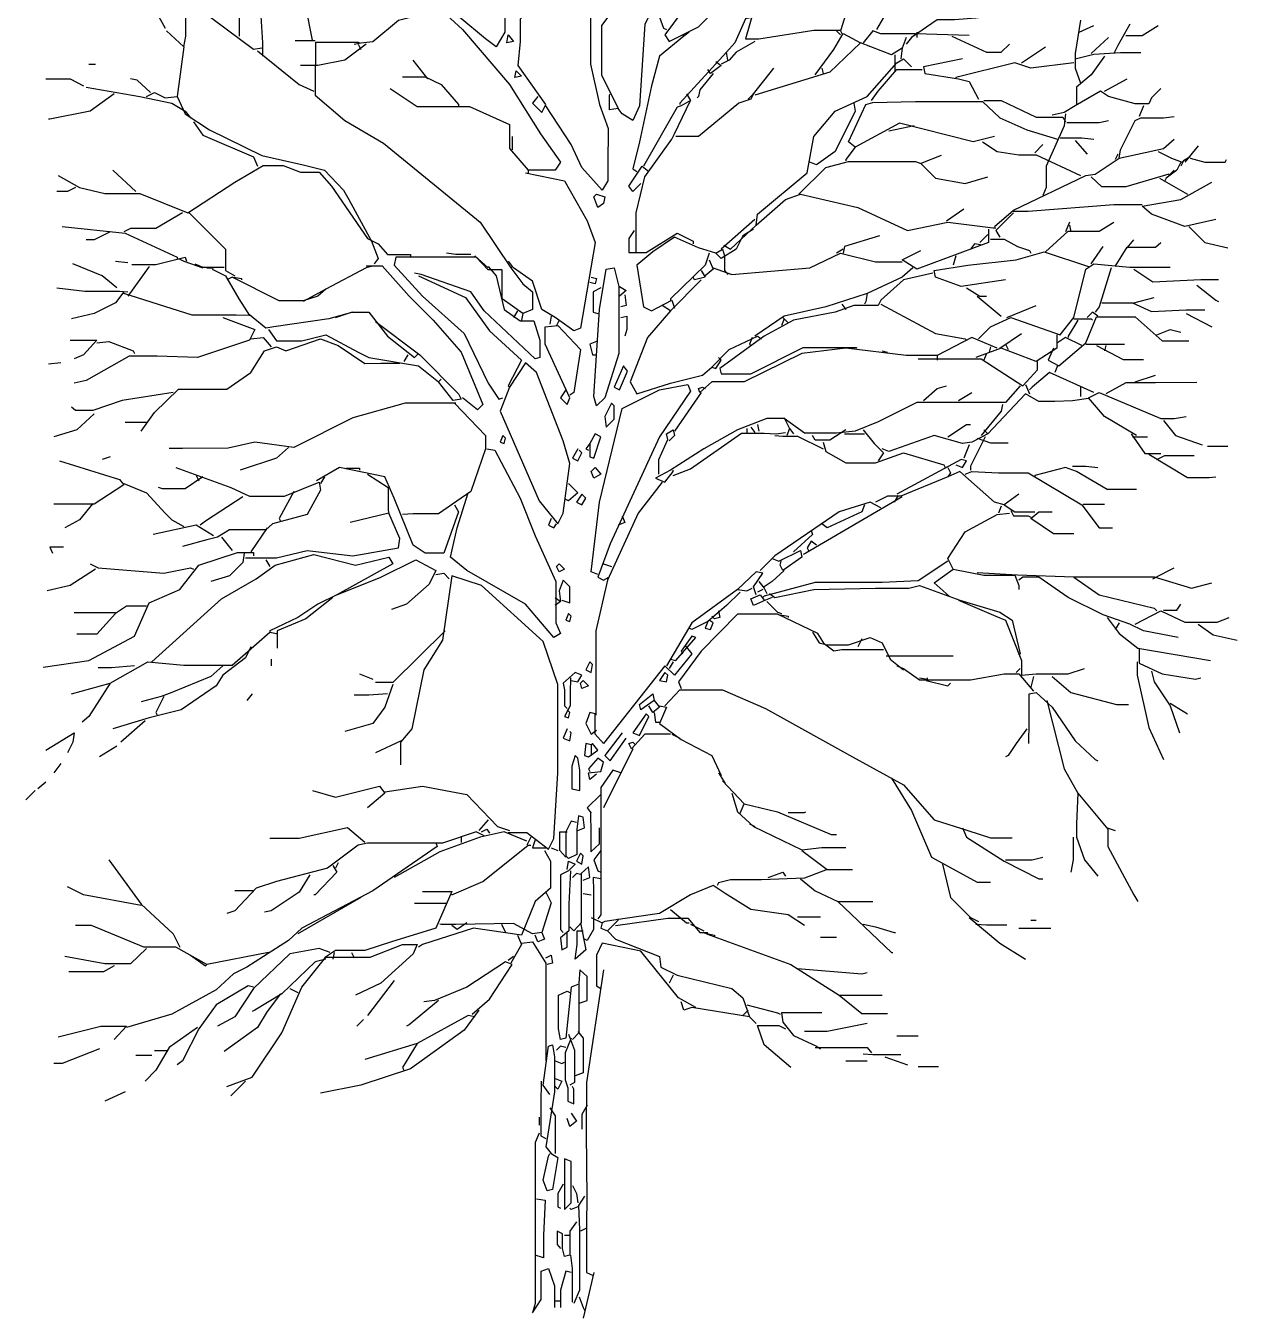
# Model space of a CAD drawing. Header units: millimetres. Extents: x -10794 to 121495, y 177957 to 264658.
# Drawn here: x 14128 to 22459, y 246877 to 255768 of the extents above; entities that cross this region are included whole.
import ezdxf

# ---------------------------------------------------------------- set-up
doc = ezdxf.new("R2010")
doc.units = ezdxf.units.MM

# ---------------------------------------------------------------- blocks, each defined once
blk = doc.blocks.new('A$C3F7529CC')
at = {"linetype": 'Continuous'}
for points in [[(2875.4, 10773.5), (2986, 10727.4), (3202.6, 10275.8), (3202.6, 9990.1), (3299.3, 9732.1), (3294.7, 9225.2), (3294.7, 8847.4), (3234.8, 8746), (3161.1, 8801.3), (2986, 8948.7), (2829.3, 9077.8), (2755.6, 9160.7), (2589.7, 9262.1), (2479.1, 9317.4), (2322.4, 9464.8), (2276.4, 9593.9), (2285.6, 9603.1)], [(5363.7, 9676.8), (5336.1, 9593.9), (5243.9, 9455.6), (5013.5, 9501.7), (4626.4, 9142.3), (4396, 8828.9), (4423.7, 8782.9), (4626.4, 8884.2), (4746.2, 9004), (4847.6, 9059.3), (4847.6, 9068.5)], [(4257.8, 9381.9), (4064.3, 9031.7), (3958.3, 8893.4), (3958.3, 8552.5), (4073.5, 8322.1)], [(6506.5, 9335.8), (6377.5, 9234.4), (6101, 9142.3), (5944.3, 9096.2), (5760, 9040.9), (5280.8, 9137.7), (5124.1, 9137.7), (5078, 9123.8), (5013.5, 9022.5), (4949, 8801.3), (5041.2, 8801.3), (5419, 8861.2), (5603.3, 8861.2)], [(1852.4, 9308.2), (1778.7, 9294.3), (1594.4, 9294.3), (1502.2, 9243.7), (1470, 9179.1), (1467.7, 8976.4), (1467.7, 8819.7)], [(1889.3, 9206.8), (1741.8, 9266.7), (1566.7, 9266.7), (1612.8, 8994.8), (1626.6, 8773.6), (1626.6, 8681.5)], [(4469.8, 9262.1), (4460.6, 9179.1), (4350, 8976.4), (4386.8, 8875), (4405.3, 8865.8)], [(7050.2, 9262.1), (6995, 9105.4), (6718.5, 8967.2), (6534.2, 8944.1), (6386.7, 8932.6), (6266.9, 8932.6), (6091.8, 8810.5), (6054.9, 8764.4)], [(1972.2, 8792.1), (1926.1, 9022.5), (1889.3, 9188.4), (1916.9, 9216), (2248.7, 9137.7), (2672.6, 9137.7), (2801.7, 9022.5), (2801.7, 8976.4)], [(3520.5, 8405), (3483.7, 8358.9), (3548.2, 8294.4), (3575.8, 8349.7), (3386.9, 8617), (3403, 8782.9), (3403, 8939.5), (3548.2, 9077.8), (3861.5, 9197.6), (3884.6, 9123.8), (3884.6, 8626.2), (3944.5, 8349.7), (4004.4, 8183.8), (4002.1, 7935), (4002.1, 7824.4), (3962.9, 7759.9), (3824.7, 7916.5), (3750.9, 8073.2), (3575.8, 8340.5)], [(4405.3, 9197.6), (4257.8, 8902.7), (4220.9, 8340.5), (4174.9, 8239.1), (4101.1, 8285.2), (4073.5, 8322.1), (4013.6, 8312.8), (4013.6, 8414.2), (4018.2, 8423.4)], [(967.7, 8856.6), (1087.5, 8746), (1101.3, 8819.7), (1101.3, 9013.3)], [(1622, 8736.8), (1566.7, 8727.6), (1207.3, 8994.8), (1152, 9022.5)], [(5667.8, 9059.3), (5603.3, 8856.6), (5612.6, 8838.1)], [(912.4, 8958), (958.5, 8875)], [(2257.9, 8764.4), (2304, 8773.6), (2387, 8782.9), (2562.1, 8930.3), (2709.5, 8967.2), (2893.8, 8967.2), (3004.4, 8865.8), (3327, 8487.9), (3539, 8146.9), (3677.2, 7953.4), (3640.3, 7898.1), (3456, 7898.1), (3456, 7879.7)], [(4995.1, 8948.7), (4949, 8939.5), (4875.3, 8773.6), (4820, 8709.1)], [(5852.2, 8865.8), (5916.7, 8976.4)], [(7253, 8930.3), (7216.1, 8699.9), (7216.1, 8598.5), (7253, 8497.2)], [(7243.8, 8847.4), (7345.2, 8893.4)], [(7594, 8902.7), (7511, 8755.2), (7483.4, 8699.9)], [(7566.3, 8824.3), (7676.9, 8824.3), (7787.5, 8893.4)], [(3317.8, 8828.9), (3354.6, 8782.9), (3308.5, 8773.6), (3317.8, 8828.9)], [(4525.1, 8819.7), (4359.2, 8681.5), (4303.9, 8478.7), (4220.9, 8091.7), (4174.9, 7907.3), (4202.5, 7888.9)], [(4561.9, 8847.4), (4525.1, 8819.7), (4515.9, 8828.9)], [(5428.2, 8552.5), (5557.3, 8727.6), (5621.8, 8838.1), (5741.6, 8773.6), (5529.6, 8570.9), (5013.5, 8414.2)], [(5575.7, 8856.6), (5603.3, 8828.9)], [(6054.9, 8810.5), (6027.3, 8736.8), (5953.5, 8690.7), (5741.6, 8773.6)], [(6488.1, 8824.3), (6119.4, 8835.8), (5879.8, 8835.8), (5824.5, 8856.6), (5760, 8773.6)], [(6128.6, 8847.4), (6128.6, 8810.5)], [(6368.3, 8819.7), (6607.9, 8709.1), (6709.3, 8709.1), (6764.5, 8764.4)], [(7326.7, 8699.9), (7446.5, 8810.5)], [(1087.5, 8746), (1041.4, 8405), (1096.7, 8285.2), (1262.6, 8174.6), (1622, 7999.5), (1907.7, 7935), (2055.2, 7898.1), (2184.2, 7759.9), (2221.1, 7695.4), (2377.7, 7409.7), (2423.8, 7289.9), (2396.2, 7253)], [(1594.4, 8718.3), (1880.1, 8487.9), (1981.4, 8441.9)], [(1990.7, 8787.5), (1852.4, 8787.5)], [(2340.9, 8764.4), (2193.4, 8653.8), (2009.1, 8617), (1889.3, 8617)], [(1995.3, 8617), (1995.3, 8778.2), (2285.6, 8778.2), (2294.8, 8773.6)], [(2285.6, 8764.4), (2304, 8727.6)], [(5013.5, 8782.9), (4884.5, 8709.1), (4838.4, 8653.8), (4783.1, 8626.2)], [(6027.3, 8736.8), (6018.1, 8663)], [(6847.5, 8635.4), (7013.4, 8746)], [(433.2, 8626.2), (479.2, 8626.2)], [(2764.8, 8524.8), (2663.4, 8653.8)], [(4829.2, 8653.8), (4820, 8709.1), (4497.4, 8358.9), (4497.4, 8349.7)], [(4746.2, 8644.6), (4783.1, 8617), (4709.4, 8561.7), (4690.9, 8589.3)], [(4801.5, 7382), (4847.6, 7354.4), (5022.7, 7520.3), (5032, 7594), (5372.9, 7879.7), (5419, 8128.5), (5566.5, 8303.6), (5787.7, 8405), (5990.4, 8635.4), (6036.5, 8663), (6091.8, 8607.7)], [(5976.6, 8690.7), (5976.6, 8580.1)], [(6442, 8663), (6174.7, 8607.7), (6183.9, 8561.7), (6414.4, 8524.8), (6488.1, 8506.4), (6552.6, 8386.6)], [(7206.9, 8635.4), (6912, 8598.5), (6801.4, 8635.4), (6395.9, 8534), (6395.9, 8524.8)], [(7216.1, 8663), (7345.2, 8695.3), (7529.5, 8706.8), (7667.7, 8706.8)], [(7418.9, 8681.5), (7326.7, 8552.5), (7225.4, 8469.5), (7225.4, 8349.7), (7216.1, 8340.5)], [(1990.7, 8617), (1990.7, 8414.2), (2193.4, 8239.1), (2460.7, 8082.4), (3124.2, 7538.7), (3336.2, 7225.3), (3419.1, 7114.8), (3483.7, 7059.5), (3483.7, 6939.7), (3419.1, 6912), (3276.3, 7013.4), (3276.3, 7211.5), (3179.5, 7211.5), (3096.6, 7299.1), (2543.6, 7299.1), (2534.4, 7243.8), (2727.9, 7031.8), (3013.6, 6773.8), (3179.5, 6432.8), (3253.3, 6322.2), (3280.9, 6331.4)], [(2589.7, 8538.6), (2746.4, 8538.6), (2857, 8487.9), (2976.8, 8349.7), (2976.8, 8340.5)], [(3373.1, 8580.1), (3409.9, 8543.2), (3363.8, 8534), (3373.1, 8580.1)], [(4727.8, 8561.7), (4635.7, 8451.1), (4626.4, 8405), (4617.2, 8395.8)], [(5142.5, 8598.5), (4995.1, 8414.2), (4967.4, 8386.6)], [(5474.3, 8598.5), (5483.5, 8561.7)], [(5815.3, 8377.3), (5861.4, 8441.9), (5990.4, 8589.3), (6137.9, 8589.3), (6165.5, 8589.3)], [(138.2, 8524.8), (304.1, 8524.8), (396.3, 8478.7)], [(414.7, 8469.5), (783.4, 8405), (1004.6, 8358.9), (1096.7, 8303.6), (1133.6, 8257.5)], [(857.1, 8432.6), (764.9, 8515.6), (718.9, 8524.8)], [(2506.8, 8460.3), (2691.1, 8335.9), (3050.5, 8335.9), (3327, 8211.5), (3327, 8045.6), (3456, 7898.1)], [(7806, 8460.3), (7741.4, 8395.8), (7723, 8354.3), (7630.9, 8354.3), (7446.5, 8405), (7391.2, 8441.9), (7216.1, 8340.5), (7142.4, 8294.4), (7059.5, 8276)], [(7418.9, 8441.9), (7575.6, 8524.8)], [(608.3, 8423.4), (442.4, 8303.6), (165.9, 8248.3), (156.7, 8248.3)], [(829.4, 8405), (884.8, 8432.6), (958.5, 8395.8), (1041.4, 8405)], [(4197.9, 7326.7), (4197.9, 7603.2), (4257.8, 7852), (4442.1, 8110.1), (4460.6, 8146.9), (4571.1, 8377.3), (4506.6, 8340.5), (4479, 8331.3), (4248.6, 7925.8)], [(5004.3, 8423.4), (4985.9, 8386.6), (4902.9, 8358.9), (4626.4, 8128.5), (4469.8, 8128.5)], [(4543.5, 8423.4), (4571.1, 8377.3)], [(5695.5, 8358.9), (5704.7, 8303.6), (5566.5, 8027.1), (5437.4, 7935), (5391.4, 7953.4)], [(6663.2, 8128.5), (6515.7, 8091.7), (6008.8, 8220.7), (5704.7, 8054.8), (5658.6, 8091.7), (5778.4, 8349.7), (5824.5, 8363.5), (6119.4, 8370.4), (6580.2, 8370.4), (6700, 8257.5), (6884.4, 8174.6), (7096.3, 8110.1)], [(6589.5, 8377.3), (6709.3, 8377.3), (6948.9, 8262.1), (7133.2, 8262.1), (7151.6, 8229.9)], [(7151.6, 8285.2), (7142.4, 8202.2), (7018, 7925.8), (7018, 7778.3), (6995, 7723)], [(7686.2, 8340.5), (7658.5, 8266.8)], [(1152, 8229.9), (1216.5, 8137.7), (1566.7, 7990.3), (1594.4, 7925.8)], [(6110.2, 8202.2), (5935.1, 8165.4)], [(7160.8, 8225.3), (7382, 8225.3), (7446.5, 8239.1)], [(7520.3, 7981.1), (7529.5, 8036.4), (7630.9, 8239.1), (7667.7, 8257.5), (7824.4, 8257.5), (7898.1, 8266.8)], [(3345.4, 8128.5), (3345.4, 8036.4)], [(6580.2, 8091.7), (6681.6, 8027.1), (6829.1, 8004.1), (6948.9, 8004.1), (7253, 7861.3)], [(6663.2, 7511), (6792.2, 7621.6), (7289.9, 7861.3), (7354.4, 7870.5), (7520.3, 7981.1), (7824.4, 8045.6), (7898.1, 8110.1)], [(7114.8, 8119.3), (7262.2, 8119.3), (7345.2, 8110.1)], [(7216.1, 8100.9), (7299.1, 8008.7)], [(5704.7, 8054.8), (5640.2, 7971.8), (5640.2, 7962.6)], [(6939.7, 8017.9), (6995, 8073.2)], [(7511, 8008.7), (7492.6, 7971.8)], [(7787.5, 8027.1), (7879.7, 7981.1), (7953.4, 7953.4), (7962.6, 7962.6)], [(8064, 8064), (7971.9, 7953.4)], [(221.2, 7861.3), (368.7, 7778.3), (543.7, 7736.8), (783.4, 7736.8), (1115.1, 7603.2), (1437.7, 7815.2), (1631.2, 7930.4), (1769.5, 7930.4), (1889.3, 7884.3), (2018.3, 7884.3), (2101.3, 7787.5), (2350.1, 7428.1), (2423.8, 7391.2), (2488.3, 7317.5), (2645, 7317.5), (2645, 7299.1)], [(4230.2, 7806), (4174.9, 7750.7), (4147.2, 7787.5), (4239.4, 7925.8), (4285.4, 7888.9)], [(5317.6, 7732.2), (5502, 7916.5), (5658.6, 7958), (6119.4, 7958), (6156.3, 7944.2)], [(6294.5, 7999.5), (6156.3, 7944.2), (6257.7, 7842.8), (6460.4, 7806), (6617.1, 7852)], [(7944.2, 7953.4), (7916.6, 7898.1), (7842.8, 7842.8), (7833.6, 7824.4)], [(8008.7, 7990.3), (7962.6, 7962.6), (7944.2, 7925.8)], [(8008.7, 7981.1), (8110.1, 7953.4), (8248.3, 7953.4), (8257.5, 7971.8)], [(755.7, 7750.7), (599, 7898.1)], [(3437.6, 7879.7), (3704.8, 7824.4), (3861.5, 7547.9), (3916.8, 7400.5), (3815.4, 6810.6), (3769.4, 6792.2), (3640.3, 6884.4), (3548.2, 6939.7), (3483.7, 7133.2), (3354.6, 7225.3), (3345.4, 7234.6)], [(7861.3, 7870.5), (7566.3, 7782.9), (7400.5, 7782.9), (7326.7, 7852)], [(7796.8, 7842.8), (7990.3, 7732.2)], [(7898.1, 7898.1), (7861.3, 7861.3)], [(341, 7778.3), (285.7, 7750.7), (212, 7750.7)], [(8183.8, 7557.1), (7971.9, 7511), (7741.4, 7594), (7676.9, 7649.3), (7944.2, 7695.4), (8156.2, 7815.2)], [(3926, 7732.2), (3981.3, 7713.8), (3972.1, 7667.7), (3935.2, 7640.1), (3907.6, 7713.8), (3926, 7732.2)], [(5022.7, 7520.3), (5225.5, 7695.4), (5326.9, 7732.2), (5723.2, 7640.1), (6064.1, 7483.4), (6340.6, 7538.7), (6654, 7501.8), (6672.4, 7501.8)], [(7676.9, 7658.5), (7483.4, 7658.5), (6893.6, 7612.4), (6783, 7612.4)], [(1078.3, 7603.2), (894, 7497.2), (718.9, 7497.2), (672.8, 7474.2)], [(1124.4, 7603.2), (1373.2, 7354.4), (1373.2, 7206.9), (1437.7, 7170.1)], [(5013.5, 7557.1), (4783.1, 7354.4)], [(6331.4, 7547.9), (6451.2, 7630.9)], [(6792.2, 7603.2), (6672.4, 7483.4), (6700, 7437.3)], [(248.8, 7511), (682, 7465), (1041.4, 7299.1), (1041.4, 7289.9)], [(580.6, 7474.2), (470, 7418.9), (414.7, 7418.9)], [(4184.1, 7483.4), (4147.2, 7428.1), (4147.2, 7331.3), (4267, 7331.3), (4479, 7465), (4589.6, 7409.7), (4589.6, 7391.2)], [(5004.3, 7492.6), (4930.6, 7446.5), (4884.5, 7354.4), (4783.1, 7289.9), (4746.2, 7326.7), (4792.3, 7354.4), (4806.2, 7308.3), (4806.2, 7206.9), (4829.2, 7179.3)], [(6621.7, 7492.6), (6621.7, 7400.5), (6128.6, 7216.1), (6027.3, 7280.6), (6156.3, 7345.2)], [(7013.4, 7335.9), (7170.1, 7478.8), (7382, 7478.8), (7483.4, 7538.7)], [(7179.3, 7538.7), (7151.6, 7474.2)], [(7179.3, 7520.3), (7188.5, 7474.2)], [(7999.5, 7511), (8110.1, 7400.5), (8266.8, 7363.6)], [(4746.2, 7326.7), (4626.4, 7363.6), (4460.6, 7437.3), (4313.1, 7335.9), (4202.5, 7243.8), (4248.6, 6958.1), (4303.9, 6930.4), (4442.1, 7004.2), (4460.6, 6948.9)], [(5870.6, 7446.5), (5631, 7372.8), (5621.8, 7326.7)], [(6580.2, 7382), (6524.9, 7391.2), (6497.3, 7354.4)], [(6617.1, 7455.7), (6561.8, 7400.5)], [(6635.5, 7423.5), (6727.7, 7423.5), (6819.8, 7372.8), (6902.8, 7345.2), (6912, 7326.7)], [(7492.6, 7234.6), (7575.6, 7368.2), (7769.1, 7368.2), (7806, 7400.5)], [(7575.6, 7363.6), (7621.6, 7418.9)], [(728.1, 7248.4), (894, 7248.4), (1096.7, 7299.1), (1105.9, 7271.4)], [(3059.7, 7317.5), (2958.4, 7317.5), (2893.8, 7326.7)], [(3087.4, 7308.3), (3179.5, 7225.3)], [(4700.2, 7326.7), (4672.5, 7243.8), (4432.9, 7013.4), (4432.9, 7004.2)], [(4727.8, 7225.3), (4856.8, 7179.3), (5391.4, 7225.3), (5603.3, 7326.7), (5843, 7266.8), (6027.3, 7266.8)], [(5621.8, 7354.4), (5575.7, 7326.7)], [(6736.9, 7142.4), (6432.8, 7096.3), (6257.7, 7160.8), (6248.5, 7206.9), (6478.9, 7243.8), (6810.6, 7280.6), (7004.2, 7335.9), (7308.3, 7234.6)], [(6395.9, 7308.3), (6377.5, 7243.8)], [(7326.7, 7253), (7409.7, 7372.8)], [(626.7, 7087.1), (525.3, 7170.1), (322.6, 7253)], [(617.5, 7271.4), (700.4, 7262.2)], [(1281, 7216.1), (1373.2, 7170.1), (1465.4, 7013.4), (1539.1, 6898.2), (1446.9, 6900.5), (1142.8, 6900.5), (672.8, 7050.2)], [(847.9, 7234.6), (700.4, 7031.8)], [(1050.6, 7289.9), (1087.5, 7271.4), (1216.5, 7225.3)], [(1161.2, 7253), (1216.5, 7230), (1364, 7230)], [(1244.2, 7225.3), (1290.2, 7225.3)], [(2377.7, 7234.6), (2340.9, 7225.3), (2064.4, 7077.9), (1907.7, 6994.9)], [(2340.9, 7239.2), (2451.5, 7239.2), (2635.8, 7031.8), (2801.7, 6865.9), (2995.2, 6644.7), (3142.7, 6285.3), (3105.8, 6248.5), (3004.4, 6331.4)], [(3179.5, 7234.6), (3234.8, 7170.1), (3290.1, 6939.7), (3400.7, 6861.3), (3492.9, 6861.3), (3534.3, 6727.7), (3534.3, 6607.9), (3502.1, 6598.7), (3151.9, 6930.4), (3059.7, 7059.5), (2718.7, 7179.3), (2672.6, 7188.5)], [(3317.8, 7271.4), (3345.4, 7234.6), (3336.2, 7225.3)], [(4078.1, 7096.3), (4078.1, 6635.5), (3981.3, 6331.4), (3926, 6276.1), (3907.6, 6340.6), (3944.5, 6939.7), (3990.5, 7216.1), (4045.8, 7225.3), (4078.1, 7096.3)], [(4644.9, 7206.9), (4672.5, 7160.8), (4598.8, 7142.4), (4589.6, 7160.8)], [(4700.2, 7280.6), (4727.8, 7216.1), (4672.5, 7170.1)], [(6101, 7225.3), (6027.3, 7160.8), (5787.7, 7050.2), (5778.4, 6994.9), (5769.2, 6976.5)], [(6552.6, 6736.9), (6635.5, 6819.8), (6773.8, 6884.4), (7114.8, 6764.5), (7206.9, 6884.4), (7289.9, 7216.1), (7345.2, 7253), (7594, 7230), (7870.5, 7230)], [(7465, 7225.3), (7382, 6958.1), (7354.4, 6921.2)], [(7621.6, 7216.1), (7750.7, 7128.6), (8082.4, 7144.7), (8202.2, 7144.7)], [(2064.4, 7077.9), (2009.1, 7031.8), (1907.7, 6999.6), (1741.8, 6999.6), (1419.3, 7160.8), (1382.4, 7142.4)], [(1428.5, 7160.8), (1483.8, 7151.6), (1483.8, 7142.4)], [(2700.3, 7170.1), (3022.9, 7022.6), (3188.7, 6792.2), (3409.9, 6589.4), (3317.8, 6414.3), (3327, 6405.1)], [(3889.2, 7160.8), (3926, 7151.6), (3916.8, 7114.8), (3879.9, 7124)], [(4644.9, 7142.4), (4432.9, 6930.4), (4377.6, 6967.3)], [(6239.2, 7188.5), (6036.5, 7142.4), (5879.8, 7004.2), (5861.4, 6967.3), (5695.5, 6967.3), (5566.5, 6921.2), (5280.8, 6865.9), (5078, 6755.3), (4773.9, 6534.1), (4783.1, 6497.3), (4985.9, 6497.3), (5345.3, 6677), (5713.9, 6677), (5713.9, 6672.4)], [(212, 7087.1), (405.5, 7064.1), (645.1, 7064.1), (700.4, 7059.5)], [(672.8, 7059.5), (617.5, 6985.7), (470, 6912), (313.4, 6875.1)], [(3953.7, 7087.1), (3903, 7059.5), (3903, 6921.2), (3935.2, 6912)], [(4082.7, 7096.3), (4128.8, 7068.7), (4082.7, 7031.8)], [(4119.6, 7041), (4128.8, 6967.3), (4091.9, 6958.1)], [(5787.7, 7050.2), (5502, 6958.1), (5216.3, 6893.6), (5013.5, 6755.3)], [(6469.6, 7087.1), (6561.8, 7031.8), (6607.9, 7031.8)], [(6543.4, 7031.8), (6709.3, 6893.6)], [(8054.8, 7105.5), (8183.8, 7004.2), (8202.2, 6994.9)], [(5612.6, 6976.5), (5640.2, 6939.7)], [(5879.8, 6976.5), (6257.7, 6773.8), (6460.4, 6736.9), (6469.6, 6727.7)], [(6746.1, 6884.4), (6948.9, 6967.3)], [(7400.5, 6985.7), (7612.4, 6985.7), (7741.4, 6925.8), (7981.1, 6937.3), (8110.1, 6937.3)], [(7621.6, 6985.7), (7759.9, 7022.6)], [(1354.8, 6884.4), (1576, 6801.4), (1539.1, 6727.7), (1179.7, 6607.9), (903.2, 6617.1), (709.6, 6617.1), (414.7, 6451.2), (331.8, 6432.8)], [(2248.7, 6921.2), (2082.8, 6875.1), (1705, 6819.8), (1649.7, 6810.6), (1539.1, 6902.8)], [(2128.9, 6884.4), (2239.5, 6921.2), (2359.3, 6921.2), (2488.3, 6755.3), (2672.6, 6607.9), (2700.3, 6635.5)], [(2405.4, 6856.7), (2709.5, 6626.3), (2976.8, 6359), (2995.2, 6322.2), (2939.9, 6313), (2838.5, 6442), (2857, 6460.4)], [(3382.3, 6930.4), (3354.6, 6884.4)], [(3419.1, 6912), (3409.9, 6865.9)], [(3612.7, 6893.6), (3603.5, 6838.3)], [(3668, 6865.9), (3649.6, 6829.1)], [(4091.9, 6884.4), (4133.4, 6893.6), (4133.4, 6801.4), (4119.6, 6755.3)], [(4432.9, 6930.4), (4276.2, 6746.1), (4156.4, 6442), (4202.5, 6359), (4432.9, 6432.8), (4654.1, 6488.1), (4718.6, 6543.4), (4746.2, 6534.1), (4783.1, 6589.4), (4764.7, 6607.9)], [(5216.3, 6875.1), (5197.8, 6829.1)], [(5207.1, 6884.4), (5243.9, 6847.5)], [(7068.7, 6672.4), (7031.8, 6589.4), (7105.6, 6552.6), (7289.9, 6709.3), (7363.6, 6889), (7630.9, 6889), (7815.2, 6723.1), (7999.5, 6723.1)], [(7234.6, 6865.9), (7170.1, 6755.3), (7170.1, 6746.1)], [(7206.9, 6875.1), (7326.7, 6875.1), (7335.9, 6865.9)], [(7372.8, 6893.6), (7335.9, 6921.2), (7299.1, 6884.4)], [(7981.1, 6912), (8156.2, 6819.8)], [(1668.1, 6801.4), (1723.4, 6723.1), (1898.5, 6723.1), (2064.4, 6764.5), (2285.6, 6644.7), (2359.3, 6607.9), (2700.3, 6552.6), (2838.5, 6442)], [(3714.1, 6386.7), (3677.2, 6331.4), (3723.3, 6285.3), (3741.7, 6331.4), (3571.2, 6700), (3571.2, 6819.8), (3658.8, 6829.1), (3815.4, 6663.2), (3769.4, 6368.3), (3741.7, 6349.8)], [(7091.7, 6764.5), (7091.7, 6672.4), (6948.9, 6580.2), (6709.3, 6672.4), (6534.2, 6607.9)], [(6700, 6672.4), (6847.5, 6773.8)], [(7778.3, 6764.5), (7870.5, 6801.4), (7944.2, 6783)], [(304.1, 6727.7), (488.5, 6727.7), (396.3, 6626.3), (331.8, 6598.7)], [(488.5, 6709.3), (571.4, 6718.5), (737.3, 6654), (746.5, 6635.5)], [(792.6, 6101), (884.8, 6230), (1050.6, 6391.3), (1382.4, 6391.3), (1548.3, 6506.5), (1640.5, 6654), (1723.4, 6681.6), (1787.9, 6654), (2027.5, 6736.9), (2147.3, 6690.8), (2331.7, 6566.4), (2442.3, 6568.7), (2571.3, 6568.7)], [(1548.3, 6736.9), (1631.2, 6746.1), (1686.5, 6681.6)], [(3926, 6718.5), (3879.9, 6700), (3898.4, 6626.3), (3926, 6626.3)], [(6681.6, 6672.4), (6506.5, 6746.1), (6266.9, 6621.7), (6054.9, 6621.7), (5640.2, 6672.4), (5336.1, 6635.5), (4939.8, 6442), (4718.6, 6442), (4635.7, 6368.3), (4626.4, 6395.9), (4654.1, 6405.1), (4672.5, 6395.9)], [(4718.6, 6543.4), (4838.4, 6663.2), (5032, 6755.3), (5059.6, 6736.9)], [(4995.1, 6746.1), (4976.6, 6700), (4985.9, 6690.8)], [(6635.5, 6681.6), (6626.3, 6644.7)], [(6736.9, 6700), (6755.3, 6663.2)], [(7262.2, 6690.8), (7151.6, 6746.1), (7096.3, 6709.3)], [(7289.9, 6700), (7492.6, 6700), (7557.1, 6700)], [(7363.6, 6690.8), (7547.9, 6594.1), (7686.2, 6594.1)], [(7428.1, 6690.8), (7418.9, 6654)], [(2626.6, 6626.3), (2598.9, 6580.2)], [(5889, 6654), (5925.9, 6644.7)], [(6137.9, 6598.7), (6340.6, 6598.7), (6571, 6598.7), (6856.7, 6414.3), (6958.1, 6524.9), (6958.1, 6580.2)], [(6266.9, 6626.3), (6266.9, 6589.4)], [(6607.9, 6635.5), (6589.5, 6589.4)], [(239.6, 6571), (156.7, 6561.8)], [(3327, 6405.1), (3262.5, 6239.2), (3529.7, 5621.8), (3658.8, 5465.1), (3695.6, 5538.8), (3741.7, 5879.8), (3695.6, 6036.5), (3511.3, 6506.5), (3437.6, 6571), (3327, 6405.1)], [(4110.3, 6552.6), (4045.8, 6405.1), (4082.7, 6386.7), (4138, 6515.7), (4110.3, 6552.6)], [(7345.2, 6368.3), (7041, 6506.5), (6921.2, 6405.1), (6902.8, 6386.7)], [(7096.3, 6552.6), (7077.9, 6506.5)], [(3935.2, 5114.9), (3889.2, 5133.3), (3944.5, 5612.5), (4101.1, 6257.7), (4359.2, 6386.7), (4552.7, 6423.6), (4571.1, 6377.5), (4359.2, 6064.1), (4018.2, 5326.9), (3935.2, 5096.5), (3972.1, 5078), (4009, 5096.5)], [(6838.3, 6414.3), (6736.9, 6299.1), (6128.6, 6299.1), (5861.4, 6165.5), (5704.7, 6101), (5575.7, 6087.2), (5354.5, 6087.2), (5216.3, 6188.5), (5096.5, 6188.5), (4893.7, 6110.2), (4663.3, 5981.2), (4432.9, 5833.7), (4331.5, 5778.4), (4396, 5750.8), (4451.3, 5824.5), (4451.3, 5833.7)], [(6174.7, 6313), (6266.9, 6395.9), (6331.4, 6414.3)], [(6875.1, 6423.6), (6902.8, 6359)], [(7253, 6405.1), (7253, 6340.6)], [(8054.8, 6437.4), (7769.1, 6435.1), (7566.3, 6435.1), (7428.1, 6359)], [(7630.9, 6442), (7769.1, 6488.1)], [(1013.8, 6368.3), (663.6, 6313), (460.8, 6243.8), (341, 6243.8), (313.4, 6266.9)], [(4644.9, 6368.3), (4460.6, 6101)], [(6414.4, 6313), (6506.5, 6368.3)], [(7308.3, 6326.8), (7197.7, 6310.7), (7077.9, 6307.2), (6967.3, 6307.2), (6875.1, 6359), (6617.1, 6082.6), (6589.5, 6110.2)], [(7640.1, 6073.3), (7418.9, 6202.4), (7308.3, 6331.4), (7382, 6368.3), (7806, 6188.5), (7898.1, 6188.5), (7981.1, 6202.4)], [(2958.4, 6294.5), (2608.1, 6294.5), (2248.7, 6193.2), (1843.2, 5990.4), (1576, 6027.3), (1391.6, 5985.8), (1078.3, 5983.5), (986.1, 5983.5)], [(2949.1, 6294.5), (3161.1, 6073.3), (3161.1, 5981.2), (3059.7, 5686.3), (2838.5, 5534.2), (2663.4, 5534.2), (2589.7, 5529.6)], [(4027.4, 6294.5), (3981.3, 6202.4), (3990.5, 6128.6), (4045.8, 6183.9), (4045.8, 6276.1), (4027.4, 6294.5)], [(6718.5, 6285.3), (6709.3, 6239.2), (6571, 6073.3)], [(470, 6220.8), (350.2, 6110.2), (193.6, 6064.1)], [(829.4, 6160.9), (682, 6160.9)], [(5032, 6147.1), (5041.2, 6101)], [(5216.3, 6193.2), (5253.1, 6119.4), (5234.7, 6073.3)], [(6340.6, 6064.1), (6469.6, 6147.1), (6497.3, 6147.1)], [(7824.4, 6174.7), (7907.3, 6073.3), (8091.7, 6008.8)], [(3280.9, 6073.3), (3262.5, 6027.3), (3290.1, 6018.1), (3299.3, 6054.9), (3280.9, 6073.3)], [(3879.9, 6018.1), (3879.9, 5925.9), (3907.6, 5916.7), (3953.7, 6064.1), (3916.8, 6082.6), (3879.9, 6018.1)], [(4354.6, 5806.1), (4354.6, 5907.5), (4414.5, 6045.7), (4405.3, 6082.6), (4451.3, 6110.2), (4460.6, 6073.3), (4423.7, 6036.5)], [(4451.3, 5796.9), (4571.1, 5842.9), (4921.4, 6087.2), (5078, 6087.2), (5161, 6082.6), (5225.5, 6091.8)], [(4958.2, 6119.4), (4958.2, 6082.6)], [(4985.9, 6128.6), (5013.5, 6091.8)], [(5151.8, 6073.3), (5207.1, 6068.7), (5308.4, 6068.7), (5483.5, 5981.2)], [(5253.1, 6119.4), (5280.8, 6082.6)], [(5640.2, 6110.2), (5529.6, 6041.1), (5428.2, 6041.1), (5409.8, 6073.3)], [(5631, 6082.6), (5769.2, 6082.6)], [(5760, 6110.2), (5833.7, 6018.1), (5898.3, 5953.5), (5861.4, 5898.2)], [(6617.1, 6082.6), (6506.5, 6027.3), (6442, 6018.1), (6248.5, 6073.3), (5935.1, 5962.8), (5889, 5981.2)], [(6598.7, 6064.1), (6497.3, 5861.4), (6497.3, 5833.7)], [(6543.4, 6054.9), (6635.5, 6022.7), (6755.3, 6022.7)], [(7603.2, 6082.6), (7695.4, 5948.9), (7806, 5948.9)], [(7612.4, 6064.1), (7713.8, 6064.1)], [(1806.3, 5990.4), (1723.4, 5916.7), (1474.6, 5833.7)], [(3170.3, 5981.2), (3225.6, 5972), (3400.7, 5640.2), (3502.1, 5382.1), (3644.9, 5068.8), (3644.9, 4783.1), (3677.2, 4709.4), (3631.1, 4681.7), (3437.6, 4912.1), (3032.1, 5142.5), (2921.5, 5234.7), (2967.6, 5437.4), (3041.3, 5677.1)], [(3797, 5981.2), (3760.1, 5916.7), (3797, 5898.2), (3824.7, 5953.5), (3806.2, 5972)], [(3879.9, 6018.1), (3852.3, 5981.2), (3870.7, 5972)], [(5483.5, 6027.3), (5502, 5962.8), (5640.2, 5884.4), (5843, 5884.4), (6036.5, 5953.5), (6313, 5870.6), (6322.2, 5852.2)], [(6488.1, 6008.8), (6451.2, 5916.7)], [(8128.5, 5999.6), (8266.8, 5999.6)], [(230.4, 5898.2), (645.1, 5769.2), (672.8, 5732.4), (470, 5598.7), (193.6, 5598.7)], [(580.6, 5925.9), (525.3, 5907.5)], [(6395.9, 5870.6), (6442, 5852.2), (6469.6, 5898.2), (6432.8, 5907.5), (5990.4, 5667.8)], [(7723, 5944.3), (7990.3, 5783), (8137.7, 5783), (8183.8, 5787.7)], [(7778.3, 5907.5), (7833.6, 5935.1), (8036.4, 5935.1)], [(1216.5, 5787.7), (1096.7, 5704.7), (940, 5704.7), (912.4, 5713.9)], [(1032.2, 5852.2), (1410.1, 5713.9), (1539.1, 5654), (1778.7, 5654), (2018.3, 5750.8), (2027.5, 5695.5), (1935.4, 5529.6), (1695.8, 5465.1), (1649.7, 5423.6), (1400.8, 5423.6), (1317.9, 5372.9), (1244.2, 5354.5), (1078.3, 5308.4)], [(1170.4, 5796.9), (1188.9, 5760)], [(2949.1, 5594.1), (2976.8, 5548), (2875.4, 5262.3), (2746.4, 5262.3), (2663.4, 5317.6), (2534.4, 5640.2), (2469.9, 5787.7), (2156.6, 5852.2), (1999.9, 5760)], [(2055.2, 5787.7), (2027.5, 5741.6)], [(2202.6, 5847.6), (2294.8, 5847.6), (2294.8, 5833.7)], [(2350.1, 5806.1), (2492.9, 5713.9), (2492.9, 5557.3), (2497.5, 5538.8)], [(3916.8, 5852.2), (3953.7, 5806.1), (3907.6, 5778.4), (3889.2, 5824.5), (3916.8, 5852.2)], [(6727.7, 5594.1), (6663.2, 5612.5), (6423.6, 5824.5), (6340.6, 5787.7), (6018.1, 5654), (5925.9, 5654), (5843, 5612.5)], [(6340.6, 5852.2), (6359, 5815.3), (6340.6, 5787.7)], [(6460.4, 5806.1), (6506.5, 5824.5), (6690.8, 5815.3), (6893.6, 5815.3), (7262.2, 5594.1), (7382, 5437.4), (7474.2, 5437.4)], [(7640.1, 5700.1), (7437.3, 5700.1), (7225.4, 5824.5), (7151.6, 5852.2), (6939.7, 5796.9), (6939.7, 5787.7)], [(7197.7, 5861.4), (7289.9, 5861.4), (7372.8, 5852.2)], [(672.8, 5741.6), (829.4, 5677.1), (958.5, 5538.8), (1004.6, 5492.7), (1087.5, 5446.7)], [(3732.5, 5741.6), (3797, 5677.1), (3732.5, 5621.8), (3714.1, 5631)], [(4377.6, 5750.8), (4211.7, 5538.8), (3999.7, 5078), (3921.4, 4727.8), (3921.4, 4147.2)], [(460.8, 5603.3), (368.7, 5492.7), (267.3, 5437.4)], [(1493, 5649.4), (1234.9, 5483.5), (1198.1, 5455.9)], [(1843.2, 5686.3), (1741.8, 5502), (1751.1, 5483.5)], [(3824.7, 5667.8), (3787.8, 5612.5), (3824.7, 5594.1), (3852.3, 5640.2), (3824.7, 5667.8)], [(5879.8, 5575.7), (5806.1, 5612.5), (5594.1, 5548), (5151.8, 5243.9), (5050.4, 5142.5)], [(6027.3, 5649.4), (5363.7, 5262.3), (5345.3, 5253.1)], [(5999.6, 5658.6), (5972, 5612.5)], [(6829.1, 5667.8), (6727.7, 5594.1), (6801.4, 5548), (6939.7, 5548)], [(1511.4, 5230.1), (1723.4, 5230.1), (1935.4, 5280.8), (2248.7, 5243.9), (2562.1, 5299.2), (2571.3, 5363.7), (2497.5, 5538.8), (2230.3, 5474.3)], [(4101.1, 5520.4), (4119.6, 5474.3), (4073.5, 5455.9)], [(5769.2, 5594.1), (5750.8, 5548), (5511.2, 5437.4), (5474.3, 5465.1)], [(6377.5, 5151.7), (6340.6, 5225.5), (6460.4, 5409.8), (6681.6, 5529.6), (6764.5, 5538.8)], [(6709.3, 5584.9), (6690.8, 5538.8)], [(6773.8, 5557.3), (6792.2, 5520.4), (6893.6, 5520.4), (6912, 5511.2)], [(7206.9, 5396), (7068.7, 5396), (6912, 5502), (6967.3, 5548), (7059.5, 5548)], [(7271.4, 5598.7), (7418.9, 5598.7)], [(1290.2, 5382.1), (1170.4, 5455.9), (875.5, 5391.4)], [(1658.9, 5437.4), (1548.3, 5271.6)], [(3612.7, 5502), (3594.2, 5455.9), (3631.1, 5437.4), (3649.6, 5465.1)], [(1345.5, 5372.9), (1419.3, 5280.8)], [(5400.6, 5419), (5409.8, 5391.4), (5280.8, 5271.6)], [(5437.4, 5317.6), (5400.6, 5345.3), (5372.9, 5299.2), (5382.1, 5280.8)], [(119.8, 4479), (433.2, 4525.1), (746.5, 4690.9), (847.9, 4921.3), (1059.9, 5013.5), (1188.9, 5179.4), (1456.1, 5266.9), (1566.7, 5266.9), (1566.7, 5243.9)], [(258.1, 5303.8), (165.9, 5303.8), (184.3, 5262.3)], [(866.3, 4515.8), (1345.5, 4949), (1585.2, 5087.2), (1714.2, 5179.4), (1981.4, 5253.1), (2267.2, 5179.4), (2497.5, 5234.7), (2525.2, 5188.6), (2138.1, 4976.6), (2009.1, 4912.1), (1870.9, 4820), (1677.3, 4727.8), (1677.3, 4718.6)], [(1502.2, 5262.3), (1493, 5197.8), (1400.8, 5105.7), (1271.8, 5068.8)], [(5133.3, 5225.5), (5179.4, 5207), (5326.9, 5280.8), (5336.1, 5234.7), (5207.1, 5142.5), (5188.6, 5179.4), (5197.8, 5216.3)], [(442.4, 5188.6), (497.7, 5161), (949.3, 5124.1), (1133.6, 5161), (1152, 5151.7)], [(1649.7, 5216.3), (1677.3, 5170.2)], [(2138.1, 4976.6), (2442.3, 5096.5), (2681.9, 5216.3), (2820.1, 5142.5), (2774, 5050.4), (2617.3, 4912.1), (2516, 4875.3)], [(3668, 5188.6), (3704.8, 5151.7), (3668, 5133.3), (3649.6, 5170.2), (3668, 5188.6)], [(3972.1, 5188.6), (4027.4, 5170.2)], [(6340.6, 5207), (6137.9, 5073.4), (5889, 5061.9), (5428.2, 5061.9), (5078, 4967.4), (5068.8, 4958.2)], [(7750.7, 5087.2), (7861.3, 5142.5), (7898.1, 5161)], [(479.2, 5151.7), (304.1, 5041.2), (147.5, 5004.3)], [(3317.8, 3340.8), (3446.8, 3340.8), (3594.2, 3225.6), (3631.1, 3299.3), (3658.8, 3750.9), (3658.8, 4359.2), (3557.4, 4654.1), (3133.5, 5041.2), (2930.7, 5105.7), (2866.2, 4663.3), (2737.2, 4460.5), (2654.2, 4055), (2575.9, 3962.9), (2575.9, 3806.2)], [(2820.1, 5114.9), (2875.4, 5124.1), (2912.3, 5087.2)], [(3686.4, 4939.8), (3741.7, 4921.3), (3741.7, 5031.9), (3695.6, 5078), (3668, 5004.3), (3677.2, 4930.6), (3640.3, 4902.9)], [(5022.7, 4976.6), (5004.3, 5031.9), (5068.8, 5124.1), (5022.7, 5133.3), (4893.7, 5013.5), (4958.2, 5004.3), (4995.1, 5022.7)], [(5041.2, 5068.8), (5078, 5022.7), (5096.5, 4985.9)], [(5216.3, 5142.5), (5133.3, 5068.8), (5078, 5031.9)], [(6349.8, 4967.4), (6248.5, 5059.6), (6377.5, 5151.7), (6589.5, 5110.3), (6801.4, 5110.3), (6829.1, 5041.2), (6829.1, 5013.5)], [(6543.4, 5128.7), (6819.8, 5112.6), (7206.9, 5099.9), (7759.9, 5099.9), (8017.9, 5022.7), (8156.2, 5059.6)], [(7925.8, 4681.7), (7686.2, 4727.8), (7594, 4773.9), (7409.7, 4838.4), (7170.1, 4958.2), (6967.3, 5096.5), (6856.7, 5096.5), (6829.1, 5078)], [(7206.9, 5096.5), (7382, 4976.6), (7759.9, 4884.5), (7778.3, 4866.1)], [(4893.7, 5013.5), (4580.4, 4783.1), (4405.3, 4488.2)], [(4912.1, 4995.1), (4820, 4902.9), (4690.9, 4792.3), (4672.5, 4746.2), (4709.4, 4737), (4727.8, 4783.1), (4700.2, 4801.5)], [(5068.8, 5013.5), (5032, 4995.1)], [(5114.9, 4985.9), (5151.8, 4958.2), (5419, 5013.5), (5843, 5022.7), (6073.3, 5022.7), (6147.1, 5041.2), (6423.6, 4939.8), (6700, 4856.8), (6783, 4801.5), (6838.3, 4571.1), (6829.1, 4561.9)], [(829.4, 4898.3), (691.2, 4898.3), (617.5, 4847.6), (488.5, 4704.8), (350.2, 4704.8)], [(2110.5, 4958.2), (1926.1, 4810.8), (1728, 4727.8), (1728, 4608)], [(3640.3, 4958.2), (3677.2, 4930.6)], [(5133.3, 4958.2), (5087.2, 4939.8), (5004.3, 4902.9), (4985.9, 4949), (5050.4, 4976.6), (5078, 4939.8)], [(5096.5, 4930.6), (5170.2, 4856.8), (5197.8, 4847.6)], [(6414.4, 4939.8), (6672.4, 4829.2), (6736.9, 4801.5), (6847.5, 4525.1), (6847.5, 4423.7), (6948.9, 4432.9), (7170.1, 4432.9), (7280.7, 4469.8)], [(7824.4, 4870.7), (7916.6, 4870.7), (7944.2, 4912.1)], [(617.5, 4852.2), (331.8, 4852.2)], [(3732.5, 4847.6), (3714.1, 4801.5), (3741.7, 4792.3), (3750.9, 4829.2), (3732.5, 4847.6)], [(5898.3, 4598.8), (5741.6, 4598.8), (5612.6, 4598.8), (5557.3, 4589.6), (5492.7, 4635.7), (5446.7, 4709.4), (5170.2, 4843), (4893.7, 4843), (4644.9, 4589.6), (4488.2, 4377.6), (4506.6, 4331.5)], [(4764.7, 4866.1), (4773.9, 4820), (4737, 4810.8), (4718.6, 4829.2)], [(5188.6, 4838.4), (5243.9, 4829.2), (5243.9, 4820)], [(7437.3, 4820), (7520.3, 4709.4), (7649.3, 4608), (8146.9, 4525.1)], [(7630.9, 4773.9), (7806, 4866.1), (7971.9, 4787.7), (8193, 4787.7), (8276, 4820)], [(313.4, 4294.7), (580.6, 4368.4), (838.7, 4515.8), (1087.5, 4492.8), (1419.3, 4492.8), (1677.3, 4718.6), (1723.4, 4709.4)], [(2884.6, 4727.8), (2525.2, 4373), (2405.4, 4373)], [(4690.9, 4792.3), (4580.4, 4737), (4561.9, 4746.2)], [(5409.8, 4718.6), (5455.9, 4644.9), (5492.7, 4635.7)], [(7520.3, 4783.1), (7492.6, 4737)], [(8064, 4773.9), (8165.4, 4700.2), (8331.3, 4663.3)], [(4432.9, 4534.3), (4469.8, 4525.1), (4608, 4681.7), (4580.4, 4690.9), (4534.3, 4626.4), (4580.4, 4571.1), (4460.6, 4423.7), (4396, 4488.2), (3972.1, 3953.7), (3916.8, 4018.2), (3916.8, 4156.4), (3879.9, 4165.6), (3852.3, 4091.9), (3889.2, 4018.2), (3926, 4045.8)], [(4534.3, 4626.4), (4506.6, 4589.6), (4515.9, 4571.1)], [(5502, 4631), (5658.6, 4631), (5806.1, 4681.7), (5889, 4644.9), (5944.3, 4534.3), (6036.5, 4460.5)], [(5750.8, 4672.5), (5723.2, 4617.2)], [(1548.3, 4617.2), (1511.4, 4543.5), (1354.8, 4423.7), (1308.7, 4350), (1069.1, 4184.1), (847.9, 4128.8), (599, 4055)], [(1686.5, 4534.3), (1686.5, 4488.2)], [(5916.7, 4557.3), (6377.5, 4557.3)], [(7658.5, 4608), (7658.5, 4506.6), (7815.2, 4432.9), (8045.6, 4396), (8082.4, 4405.3)], [(746.5, 4488.2), (589.8, 4474.4), (497.7, 4474.4)], [(1354.8, 4488.2), (1271.8, 4414.5), (1004.6, 4303.9), (930.8, 4276.2), (792.6, 4239.4)], [(3879.9, 4515.8), (3852.3, 4460.5), (3889.2, 4442.1), (3898.4, 4497.4), (3879.9, 4515.8)], [(4451.3, 4515.8), (4423.7, 4469.8)], [(5990.4, 4488.2), (6036.5, 4469.8), (6147.1, 4391.4), (6497.3, 4391.4), (6727.7, 4432.9), (6829.1, 4432.9), (6930.4, 4313.1)], [(6838.3, 4469.8), (6810.6, 4442.1)], [(7644.7, 4515.8), (7644.7, 4423.7), (7723, 4064.3), (7824.4, 3843.1)], [(7741.4, 4451.3), (7759.9, 4377.6), (7870.5, 4211.7), (7935, 4027.4)], [(580.6, 4368.4), (433.2, 4138), (387.1, 4101.1)], [(2525.2, 4359.2), (2469.9, 4202.5), (2387, 4091.9), (2193.4, 4036.6)], [(2294.8, 4432.9), (2387, 4396)], [(3750.9, 4386.8), (3797, 4377.6), (3824.7, 4423.7), (3778.6, 4442.1), (3695.6, 4368.4), (3704.8, 4322.3), (3704.8, 4211.7), (3723.3, 4193.3)], [(3746.3, 4405.3), (3744, 4303.9), (3744, 4211.7), (3704.8, 4138), (3732.5, 4128.8), (3741.7, 4165.6), (3723.3, 4184.1)], [(3833.9, 4386.8), (3870.7, 4350), (3824.7, 4331.5), (3815.4, 4368.4), (3833.9, 4386.8)], [(4396, 4442.1), (4359.2, 4386.8), (4405.3, 4377.6), (4414.5, 4423.7), (4396, 4442.1)], [(6147.1, 4405.3), (6202.4, 4396), (6202.4, 4405.3)], [(6193.2, 4386.8), (6340.6, 4350), (6359, 4368.4)], [(6930.4, 4414.5), (6912, 4340.7)], [(7059.5, 4414.5), (7188.5, 4303.9), (7501.8, 4220.9), (7584.8, 4220.9)], [(949.3, 4276.2), (894, 4165.6), (903.2, 4147.2)], [(1557.5, 4294.7), (1520.6, 4248.6)], [(2488.3, 4294.7), (2359.3, 4285.4), (2257.9, 4285.4)], [(4322.3, 4248.6), (4230.2, 4184.1), (4220.9, 4220.9), (4313.1, 4294.7), (4322.3, 4248.6)], [(4396, 4211.7), (4497.4, 4322.3), (4792.3, 4322.3), (5087.2, 4193.3), (5686.3, 3861.5), (6036.5, 3668), (6248.5, 3428.4), (6478.9, 3354.6), (6635.5, 3303.9), (6783, 3303.9)], [(6898.2, 3953.7), (6900.5, 4101.1), (6900.5, 4294.7), (6948.9, 4303.9), (7059.5, 4202.5), (7216.1, 3972.1), (7354.4, 3843.1), (7372.8, 3833.9)], [(4322.3, 4248.6), (4359.2, 4202.5), (4313.1, 4165.6), (4285.4, 4211.7)], [(4359.2, 4211.7), (4405.3, 4202.5), (4359.2, 4091.9), (4506.6, 3981.3), (4718.6, 3870.7), (4783.1, 3732.5)], [(7022.6, 4248.6), (7142.4, 3778.6), (7234.6, 3612.7), (7225.4, 3400.7), (7225.4, 3308.5), (7280.7, 3151.9), (7372.8, 3041.3)], [(7870.5, 4230.1), (7990.3, 4156.4)], [(820.2, 4110.3), (654.3, 3962.9)], [(4267, 4156.4), (4174.9, 4027.4), (4220.9, 4009), (4285.4, 4138), (4267, 4156.4)], [(4322.3, 4165.6), (4331.5, 4101.1), (4359.2, 4101.1)], [(138.2, 3907.6), (331.8, 4027.4), (322.6, 3962.9), (285.7, 3889.2)], [(3723.3, 4055), (3695.6, 3990.5), (3741.7, 3972.1), (3750.9, 4027.4), (3741.7, 4036.6)], [(4101.1, 4027.4), (3981.3, 3870.7), (4018.2, 3833.9), (4128.8, 3990.5)], [(4432.9, 4018.2), (4257.8, 4018.2), (4165.6, 3916.8), (4147.2, 3953.7), (4174.9, 3962.9), (4193.3, 3944.5)], [(4442.1, 4018.2), (4497.4, 3990.5)], [(6884.4, 4055), (6810.6, 3953.7), (6755.3, 3870.7), (6736.9, 3861.5)], [(626.7, 3935.2), (506.9, 3861.5)], [(2580.5, 3972.1), (2405.4, 3889.2)], [(3889.2, 3944.5), (3852.3, 3953.7), (3843.1, 3870.7), (3870.7, 3861.5), (3935.2, 3907.6), (3898.4, 3953.7), (3889.2, 3944.5)], [(3889.2, 3944.5), (3889.2, 3870.7)], [(4174.9, 3916.8), (3972.1, 3511.3)], [(3778.6, 3870.7), (3755.5, 3797), (3755.5, 3640.3), (3810.8, 3631.1), (3810.8, 3769.3), (3797, 3852.3), (3778.6, 3870.7)], [(3926, 3741.7), (3879.9, 3704.8), (3870.7, 3750.9), (3953.7, 3760.1), (3972.1, 3824.6), (3935.2, 3852.3), (3870.7, 3778.6), (3879.9, 3760.1)], [(239.6, 3815.4), (193.6, 3750.9)], [(4091.9, 3750.9), (4036.6, 3769.3), (3953.7, 3649.5), (3953.7, 2774), (3935.2, 2746.4)], [(4764.7, 3750.9), (4810.8, 3677.2)], [(138.2, 3686.4), (83, 3640.3)], [(1972.2, 3631.1), (2128.9, 3585), (2433, 3658.8), (2469.9, 3612.7), (2350.1, 3511.3)], [(2469.9, 3621.9), (2727.9, 3658.8), (3032.1, 3603.5), (3244, 3382.3), (3327, 3354.6)], [(4792.3, 3695.6), (4939.8, 3538.9)], [(5953.5, 3714.1), (6091.8, 3492.9), (6230, 3170.3), (6543.4, 2999.8), (6635.5, 2999.8)], [(64.5, 3631.1), (0, 3566.6)], [(3953.7, 3603.5), (3861.5, 3511.3), (3889.2, 3474.4)], [(4856.8, 3612.7), (4893.7, 3483.7), (5004.3, 3382.3), (5336.1, 3221), (5474.3, 3237.1), (5640.2, 3237.1)], [(7234.6, 3612.7), (7441.9, 3363.8), (7441.9, 3244), (7621.6, 2912.3), (7649.3, 2866.2)], [(3884.6, 3483.7), (3886.9, 3327), (3886.9, 3207.2), (3944.5, 3262.5), (3944.5, 3373.1)], [(4912.1, 3474.4), (4939.8, 3538.9), (5170.2, 3483.7), (5538.8, 3327), (5575.7, 3327)], [(5243.9, 3479), (5354.5, 3479), (5363.7, 3483.7)], [(3179.5, 3428.4), (3115, 3354.6)], [(3787.8, 3409.9), (3750.9, 3419.1), (3714.1, 3345.4), (3714.1, 3170.3), (3672.6, 3216.4), (3672.6, 3345.4), (3723.3, 3345.4)], [(3797, 3354.6), (3843.1, 3373.1), (3833.9, 3446.8), (3801.6, 3456), (3790.1, 3363.8), (3790.1, 3188.7), (3732.5, 3161.1), (3714.1, 3179.5)], [(4976.6, 3400.7), (5013.5, 3382.3)], [(3151.9, 3317.8), (3096.6, 3345.4), (2866.2, 3267.1), (2350.1, 3267.1), (2285.6, 3253.3), (2073.6, 3096.6), (1723.4, 3004.4), (1585.2, 2958.3), (1437.7, 2801.7), (1382.4, 2783.2)], [(2331.7, 3271.7), (2211.8, 3373.1), (1880.1, 3299.3), (1677.3, 3299.3)], [(3446.8, 3280.9), (3290.1, 3345.4), (3124.2, 3308.5), (2847.8, 3207.2), (2534.4, 3032.1)], [(2995.2, 3308.5), (2995.2, 3271.7)], [(3133.5, 3345.4), (3170.3, 3363.8), (3188.7, 3336.2)], [(3474.4, 3308.5), (3446.8, 3253.3)], [(3502.1, 3290.1), (3483.7, 3234.8), (3575.8, 3234.8)], [(6442, 3373.1), (6469.6, 3308.5), (6727.7, 3142.7), (6967.3, 3022.9), (6995, 3022.9)], [(7202.3, 3308.5), (7202.3, 3151.9), (7188.5, 3068.9)], [(7437.3, 3373.1), (7492.6, 3354.6)], [(2820.1, 3271.7), (2829.3, 3244), (2387, 2939.9), (1898.5, 2681.9), (1806.3, 2598.9), (1520.6, 2414.6), (1428.5, 2368.5), (1308.7, 2257.9), (1004.6, 2092), (691.2, 1999.9)], [(2930.7, 2912.3), (3142.7, 3004.4), (3456, 3253.3), (3474.4, 3253.3)], [(3566.6, 3216.4), (3608.1, 3142.7), (3608.1, 2958.3), (3502.1, 2866.2)], [(3612.7, 3234.8), (3658.8, 3216.4)], [(3953.7, 3216.4), (3907.6, 3151.9), (3935.2, 3078.1), (3953.7, 3068.9)], [(5336.1, 3216.4), (5474.3, 3115), (5511.2, 3087.4), (5354.5, 3027.5), (5059.6, 3015.9), (4847.6, 3015.9), (4764.7, 2995.2), (4755.5, 2976.8)], [(571.4, 3151.9), (792.6, 2847.7), (1013.8, 2645), (1059.9, 2552.8)], [(2110.5, 3115), (2138.1, 3068.9), (1990.7, 2912.3), (1981.4, 2912.3)], [(2147.3, 3133.4), (2128.9, 3096.6)], [(3723.3, 3087.4), (3732.5, 3142.7), (3778.6, 3124.2), (3732.5, 3078.1), (3677.2, 3050.5), (3677.2, 2672.6), (3695.6, 2654.2)], [(3815.4, 3198), (3787.8, 3142.7), (3824.7, 3124.2), (3833.9, 3179.5), (3815.4, 3198)], [(6303.8, 3124.2), (6359, 2893.8), (6497.3, 2755.6), (6552.6, 2727.9)], [(6736.9, 3151.9), (6921.2, 3151.9), (6995, 3170.3)], [(1953.8, 3050.5), (1880.1, 2930.7), (1686.5, 2801.7), (1640.5, 2792.5)], [(3746.3, 3078.1), (3734.8, 2847.7), (3734.8, 2663.4), (3677.2, 2617.3), (3686.4, 2534.4), (3723.3, 2552.8), (3723.3, 2654.2)], [(3833.9, 3013.6), (3879.9, 3032.1), (3870.7, 3105.8), (3820, 3059.7), (3820, 2718.7), (3769.4, 2663.4), (3741.7, 2691.1)], [(3824.7, 3050.5), (3787.8, 3059.7), (3760.1, 3032.1)], [(3953.7, 3022.9), (3903, 3032.1), (3905.3, 2939.9), (3905.3, 2672.6), (3861.5, 2598.9), (3843.1, 2608.1)], [(5105.7, 3032.1), (5207.1, 3068.9), (5225.5, 3041.3)], [(5326.9, 3022.9), (5428.2, 2939.9), (5584.9, 2866.2), (5769.2, 2691.1), (5953.5, 2516), (5962.8, 2516)], [(5511.2, 3087.4), (5686.3, 3087.4)], [(792.6, 2838.5), (396.3, 2912.3), (285.7, 2967.6)], [(1566.7, 2939.9), (1437.7, 2939.9)], [(2727.9, 2935.3), (2930.7, 2935.3), (2820.1, 2681.9), (2516, 2589.7), (2331.7, 2529.8), (2128.9, 2529.8), (2055.2, 2479.1)], [(5354.5, 2700.3), (5243.9, 2774), (4985.9, 2810.9), (4810.8, 2921.5), (4727.8, 2976.8), (4571.1, 2912.3), (4359.2, 2783.2), (4294.7, 2774), (3981.3, 2727.9), (3962.9, 2718.7)], [(2304, 2893.8), (1870.9, 2645)], [(2893.8, 2852.4), (2672.6, 2852.4)], [(3529.7, 2893.8), (3502.1, 2866.2), (3409.9, 2635.8), (3078.2, 2681.9), (2727.9, 2571.3), (2700.3, 2552.8)], [(3575.8, 2930.7), (3612.7, 2857), (3548.2, 2654.2), (3483.7, 2645), (3354.6, 2714.1), (2958.4, 2707.2), (2857, 2707.2), (2847.8, 2709.5)], [(3833.9, 2921.5), (3889.2, 2912.3)], [(5584.9, 2866.2), (5824.5, 2866.2)], [(4432.9, 2810.9), (4543.5, 2718.7), (4561.9, 2718.7)], [(5308.4, 2760.2), (5465.1, 2760.2)], [(1668.1, 2516), (1244.2, 2433), (1032.2, 2552.8), (811, 2552.8), (451.6, 2700.3), (341, 2700.3)], [(3032.1, 2718.7), (2967.6, 2672.6), (2930.7, 2700.3)], [(3271.7, 2709.5), (3299.3, 2654.2)], [(3815.4, 2718.7), (3852.3, 2534.4), (3778.6, 2469.9), (3792.4, 2571.3), (3792.4, 2663.4), (3833.9, 2663.4)], [(3889.2, 2755.6), (3962.9, 2718.7), (3953.7, 2681.9), (3999.7, 2663.4), (4073.5, 2737.2), (4073.5, 2746.4)], [(4055, 2700.3), (4414.5, 2751), (4552.7, 2751), (4635.7, 2654.2), (4690.9, 2654.2)], [(4571.1, 2709.5), (4663.3, 2663.4)], [(5760, 2709.5), (5843, 2691.1), (5972, 2654.2), (5981.2, 2654.2)], [(6488.1, 2755.6), (6700, 2580.5), (6875.1, 2469.9)], [(6534.2, 2709.5), (6607.9, 2704.9), (6746.1, 2704.9)], [(6829.1, 2681.9), (7050.2, 2681.9)], [(6912, 2737.2), (6948.9, 2737.2)], [(3382.3, 2635.8), (3409.9, 2571.3), (3336.2, 2442.2)], [(3409.9, 2580.5), (3483.7, 2589.7), (3575.8, 2442.2), (3575.8, 1769.5)], [(3548.2, 2654.2), (3566.6, 2608.1), (3520.5, 2589.7), (3502.1, 2635.8)], [(4608, 2138.1), (4488.2, 2202.6), (4230.2, 2525.2), (3962.9, 2580.5), (3926, 2497.5), (3926, 2285.6), (3953.7, 2267.1)], [(3999.7, 2663.4), (4055, 2608.1), (4359.2, 2488.3), (4368.4, 2414.6), (4479, 2359.3), (4856.8, 2267.1), (4930.6, 2202.6), (4976.6, 2073.6), (4580.4, 2138.1), (4525.1, 2119.7), (4506.6, 2175)], [(4654.1, 2654.2), (4737, 2635.8), (4737, 2626.6)], [(4681.7, 2645), (5262.3, 2433), (5594.1, 2221.1), (5889, 2221.1)], [(5465.1, 2622), (5575.7, 2622)], [(829.4, 2543.6), (718.9, 2437.6), (543.7, 2437.6), (267.3, 2488.3)], [(1133.6, 2497.5), (1234.9, 2423.8), (1244.2, 2433)], [(2092, 2516), (2018.3, 2543.6), (1815.6, 2506.8), (1566.7, 2267.1), (1437.7, 2073.6), (1317.9, 2009.1)], [(1382.4, 1594.4), (1557.5, 1658.9), (1760.3, 1963), (1898.5, 2276.4), (2064.4, 2483.7), (2368.5, 2483.7), (2589.7, 2571.3), (2691.1, 2571.3), (2663.4, 2506.8), (2442.3, 2304), (2267.2, 2221.1)], [(2119.7, 2516), (2110.5, 2469.9)], [(2239.5, 2516), (2257.9, 2479.1)], [(3575.8, 2479.1), (3612.7, 2497.5), (3621.9, 2442.2), (3585, 2433)], [(608.3, 2423.8), (534.5, 2382.3), (294.9, 2382.3)], [(2064.4, 2469.9), (1990.7, 2451.5), (1760.3, 2230.3), (1576, 2119.7), (1557.5, 2110.5)], [(3068.9, 2092), (3188.7, 2193.4), (3345.4, 2433), (3299.3, 2451.5), (3032.1, 2276.4), (2810.9, 2184.2), (2737.2, 2175)], [(3354.6, 2488.3), (3317.8, 2460.7)], [(5308.4, 2405.4), (5750.8, 2368.5), (5787.7, 2377.7)], [(2534.4, 2322.4), (2350.1, 2082.8)], [(3806.2, 2165.8), (3861.5, 2184.2), (3861.5, 2350.1), (3810.8, 2396.2), (3803.9, 2304), (3803.9, 1963), (3760.1, 1916.9)], [(3972.1, 2396.2), (3856.9, 1622), (3854.6, 1281), (3858.1, 820.2), (3855.2, 654.3), (3855.2, 313.3), (3898.4, 294.9)], [(4451.3, 2359.3), (4423.7, 2304)], [(1566.7, 2276.4), (1529.9, 2285.6), (1308.7, 2156.5), (1188.9, 1990.7), (1078.3, 1769.5), (1041.4, 1741.8)], [(1751.1, 2230.3), (1658.9, 2110.5), (1594.4, 1999.9), (1364, 1834)], [(1815.6, 2267.1), (1870.9, 2239.5)], [(3797, 2294.8), (3750.9, 2276.4), (3714.1, 1926.1), (3677.2, 1916.9), (3663.4, 1990.7), (3663.4, 2221.1), (3723.3, 2248.7), (3741.7, 2239.5)], [(2838.5, 2184.2), (2635.8, 2018.3), (2617.3, 2009.1)], [(4958.2, 2156.5), (5170.2, 2101.3), (5188.6, 2092)], [(5594.1, 2221.1), (5750.8, 2096.6), (5925.9, 2096.6)], [(3115, 2119.7), (3013.6, 1981.4), (2645, 1714.2), (2304, 1603.6), (2027.5, 1548.3)], [(2322.4, 2055.2), (2276.4, 2009.1)], [(3087.4, 2073.6), (3041.3, 2082.8), (2691.1, 1889.3), (2589.7, 1723.4), (2598.9, 1705)], [(4967.4, 2119.7), (4930.6, 2082.8)], [(4976.6, 2073.6), (5022.7, 2027.5)], [(5474.3, 2101.3), (5197.8, 2101.3), (5207.1, 2036.7), (5280.8, 1944.6), (5437.4, 1870.9), (5465.1, 1852.4)], [(221.2, 1935.4), (516.1, 2009.1), (691.2, 2009.1), (608.3, 1916.9)], [(1179.7, 1999.9), (986.1, 1861.6), (894, 1705), (820.2, 1631.2)], [(3797, 1972.2), (3833.9, 1926.1), (3833.9, 1686.5), (3778.6, 1668.1)], [(5262.3, 1723.4), (5078, 1880.1), (5032, 2013.7), (5179.4, 2013.7), (5225.5, 1990.7)], [(5787.7, 2027.5), (5511.2, 1972.2), (5354.5, 1972.2)], [(2691.1, 1889.3), (2331.7, 1778.7)], [(3603.5, 1539.1), (3557.4, 1603.6), (3594.2, 1870.9), (3621.9, 1880.1), (3635.7, 1797.1), (3635.7, 1557.5), (3575.8, 1179.7), (3612.7, 1133.6), (3658.8, 1105.9), (3621.9, 884.7), (3585, 875.5), (3557.4, 949.2), (3594.2, 1115.1), (3603.5, 1133.6)], [(3714.1, 1861.6), (3677.2, 1870.9), (3649.6, 1843.2)], [(3750.9, 1926.1), (3709.4, 1824.8), (3709.4, 1640.4), (3727.9, 1585.2), (3727.9, 1493), (3769.4, 1474.6), (3769.4, 1575.9), (3760.1, 1594.4)], [(3732.5, 1953.8), (3774, 1843.2), (3774, 1622), (3741.7, 1603.6)], [(6137.9, 1940), (5990.4, 1940)], [(506.9, 1852.4), (248.8, 1751), (193.6, 1751)], [(866.3, 1806.3), (755.7, 1806.3)], [(976.9, 1838.6), (884.8, 1838.6)], [(5428.2, 1861.6), (5787.7, 1861.6), (5815.3, 1824.8)], [(6018.1, 1810.9), (5824.5, 1810.9), (5760, 1815.6)], [(5907.5, 1797.1), (6064.1, 1741.8)], [(3640.3, 1769.5), (3686.4, 1751), (3704.8, 1760.3)], [(5640.2, 1769.5), (5787.7, 1769.5)], [(6276.1, 1728), (6137.9, 1728)], [(1511.4, 1631.2), (1410.1, 1529.9)], [(3543.6, 1631.2), (3541.3, 1474.6), (3541.3, 1253.4), (3575.8, 1234.9)], [(3640.3, 1649.7), (3686.4, 1631.2), (3658.8, 1575.9), (3640.3, 1594.4)], [(682, 1557.5), (543.7, 1493)], [(3603.5, 1446.9), (3640.3, 1391.6), (3640.3, 1133.6)], [(3861.5, 1465.3), (3824.7, 1400.8), (3824.7, 1299.5)], [(3529.7, 1382.4), (3529.7, 1327.1)], [(3750.9, 1410), (3787.8, 1354.8), (3741.7, 1317.9), (3723.3, 1373.2)], [(3529.7, 1271.8), (3502.1, 1207.3), (3502.1, 101.4), (3483.7, 36.9), (3543.6, 129), (3543.6, 322.6), (3594.2, 341), (3635.7, 221.2), (3635.7, 73.7)], [(3704.8, 921.6), (3704.8, 746.5), (3750.9, 792.6), (3750.9, 1078.3), (3704.8, 1096.7), (3704.8, 921.6)], [(3695.6, 921.6), (3658.8, 857.1), (3658.8, 764.9), (3677.2, 755.7)], [(3760.1, 912.4), (3787.8, 857.1), (3797, 792.6)], [(3511.3, 820.2), (3571.2, 811), (3559.7, 571.4), (3559.7, 414.7), (3502.1, 433.2)], [(3843.1, 838.7), (3801.6, 774.1), (3808.5, 608.3), (3808.5, 193.5), (3769.4, 101.4)], [(3797, 764.9), (3750.9, 746.5), (3741.7, 755.7)], [(3787.8, 663.6), (3741.7, 599), (3741.7, 433.2), (3704.8, 423.9), (3691, 479.2), (3691, 580.6), (3654.1, 599), (3654.1, 506.9), (3677.2, 479.2)], [(3704.8, 571.4), (3741.7, 571.4)], [(3852.3, 617.5), (3815.4, 599)], [(3746.3, 433.2), (3757.8, 341), (3757.8, 110.6)], [(3750.9, 313.3), (3714.1, 322.6), (3677.2, 193.5), (3677.2, 73.7)], [(3907.6, 313.3), (3833.9, 0)], [(3640.3, 119.8), (3677.2, 119.8)], [(3806.2, 147.5), (3833.9, 73.7), (3843.1, 55.3)]]:
    blk.add_lwpolyline(points, dxfattribs=at)

msp = doc.modelspace()

# ---------------------------------------------------------------- block references
msp.add_blockref('A$C3F7529CC', (14127.9, 246877.4))

doc.saveas('drawing.dxf')
